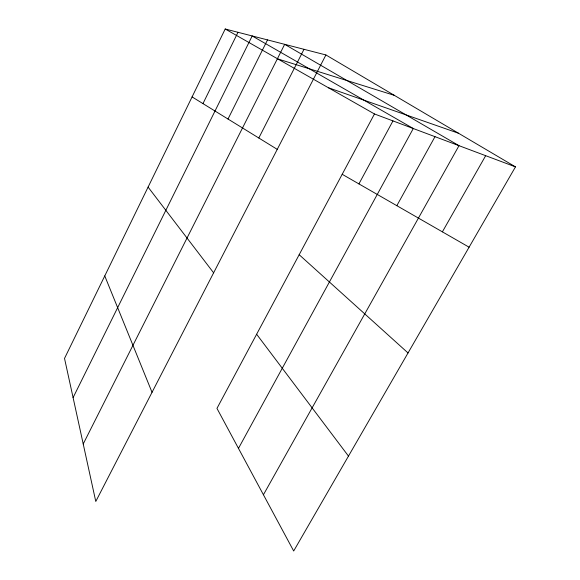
<?xml version="1.0" encoding="UTF-8"?>
<svg xmlns="http://www.w3.org/2000/svg" width="580" height="580" viewBox="0 0 580 580"><rect width="100%" height="100%" fill="white"/><g stroke="black" fill="none" stroke-linecap="round" stroke-linejoin="round"><path stroke-width="0.87" d="M325.916 54.955L225.207 29L64.525 358.411L95.78 501.461L325.916 54.955L515.475 166.866L293.683 551L216.963 408.392L374.47 113.963L515.475 166.866M202.964 103.61L237.996 32.291M73.094 397.626L252.177 35.953L413.286 128.521L238.474 448.376M227.998 119.031L267.51 39.904M83.215 443.976L284.671 44.326L459.005 145.674L263.429 494.762M258.81 138.004L303.993 49.307M358.918 183.903L392.972 120.901M396.836 205.682L435 136.67M442.388 231.848L485.67 155.686M277.784 58.928L394.335 95.345M328.425 87.754L458.519 133.24M225.207 29L374.47 113.963M342.193 174.29L469.097 247.196M192.082 96.911L277.255 149.364M299.171 254.714L408.03 352.952M148.088 187.094L213.621 272.825M256.628 334.239L348.478 456.098M104.763 275.921L152.032 392.312"/></g></svg>
